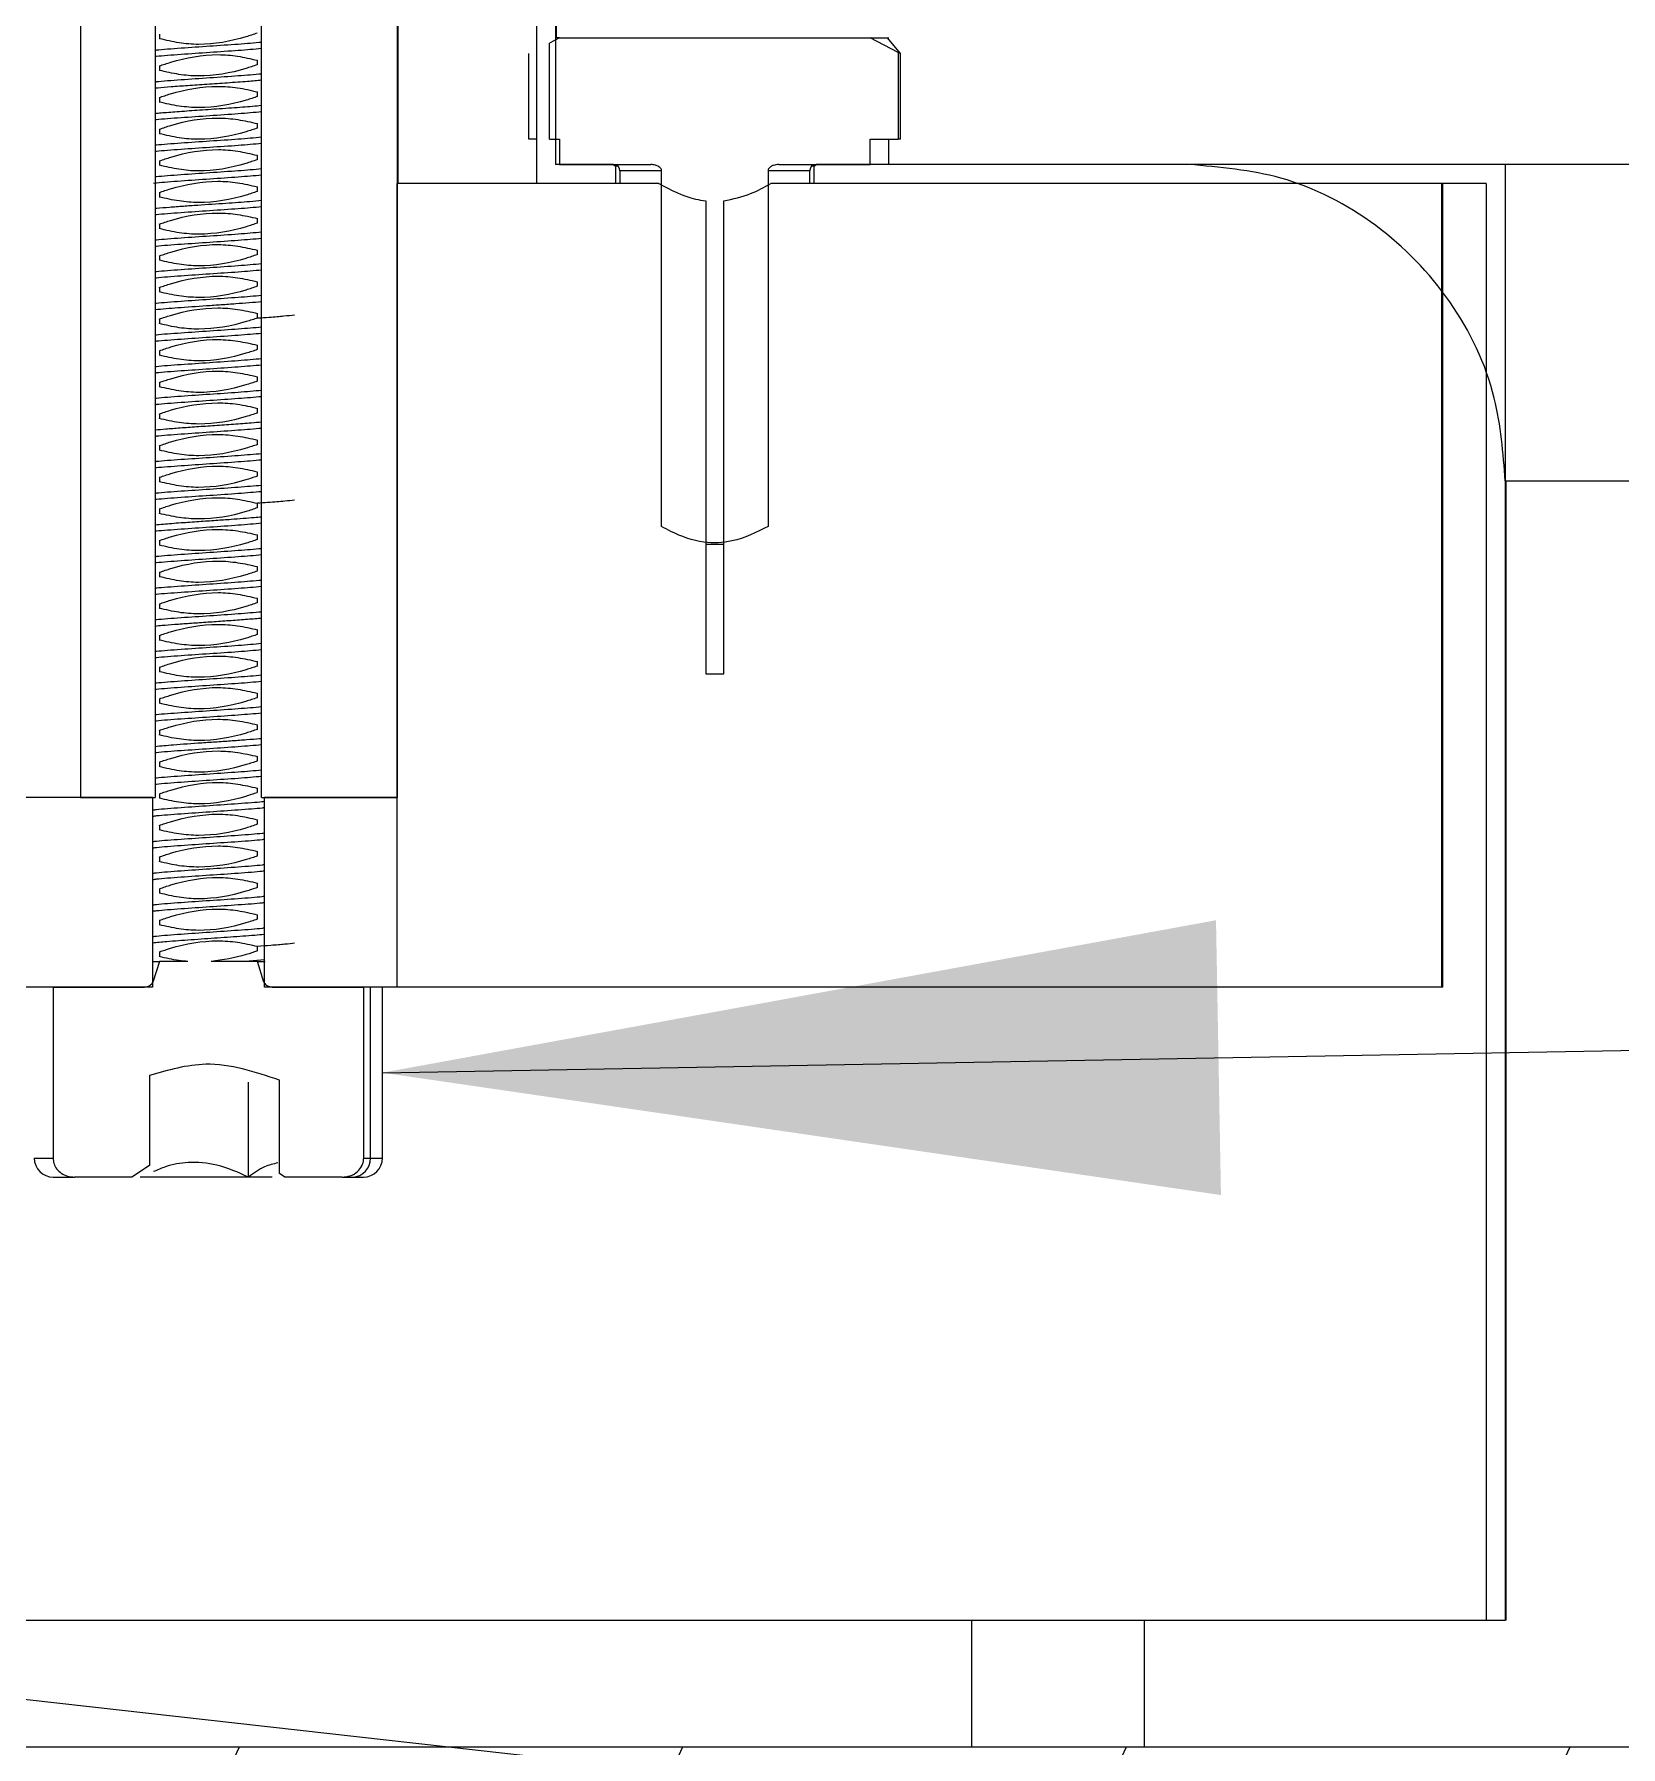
# Model space of a CAD drawing. Header units: millimetres. Extents: x 2 to 1187, y 2 to 839.
# Drawn here: x 312.66 to 318.93, y 458.13 to 464.89 of the extents above; entities that cross this region are included whole.
import ezdxf

# ---------------------------------------------------------------- set-up
doc = ezdxf.new("R2010")
doc.units = ezdxf.units.MM
doc.dimstyles.new('SLDDIMSTYLE0', dxfattribs={"dimtxt": 0.18, "dimasz": 3.302, "dimexe": 0, "dimexo": 0.0625, "dimgap": 0, "dimtad": 0, "dimtih": 1, "dimtoh": 1, "dimdec": 0, "dimrnd": 1e-09, "dimzin": 0, "dimdsep": 46, "dimtxsty": 'Standard', "dimsah": 1, "dimcen": 0.09, "dimadec": 0, "dimazin": 0, "dimtfac": 3.302, "dimtdec": 0, "dimtofl": 0, "dimtmove": 0, "dimatfit": 3, "dimfxl": 1, "dimfrac": 2, "dimtolj": 1, "dimtzin": 0, "dimarcsym": 0})

msp = doc.modelspace()

# ---------------------------------------------------------------- hatches: boundary and pattern name
h = msp.add_hatch()
h.set_pattern_fill('ANSI31', color=256, scale=0.3)
h.paths.add_polyline_path([(600.3858, 723.2245), (600.3858, 724.6149), (599.1608, 724.6149, 0.414214), (598.8858, 724.3399), (598.8858, 719.8899, 0.414214), (599.1608, 719.6149), (600.3858, 719.6149), (600.3858, 721.0053, -0.444966)])
h.paths.add_polyline_path([(648.8858, 724.3399, 0.414214), (648.6108, 724.6149), (647.8858, 724.6149), (647.3858, 724.6149), (647.3858, 723.2245, -0.444966), (647.3858, 721.0053), (647.3858, 719.6149), (648.6108, 719.6149, 0.414214), (648.8858, 719.8899)])
h.paths.add_polyline_path([(648.8858, 681.5899, 0.414214), (648.6108, 681.8649), (647.3858, 681.8649), (647.3858, 680.4745, -0.444966), (647.3858, 678.2553), (647.3858, 676.8649), (648.6108, 676.8649, 0.414214), (648.8858, 677.1399)])
h.paths.add_polyline_path([(600.3858, 678.2553, -0.444966), (600.3858, 680.4745), (600.3858, 681.8649), (599.1608, 681.8649, 0.414214), (598.8858, 681.5899), (598.8858, 677.1399, 0.414214), (599.1608, 676.8649), (600.1358, 676.8649), (600.3858, 676.8649)])
h.paths.add_polyline_path([(204.0979, 197.9237, 0.414214), (203.8229, 198.1987), (203.0979, 198.1987), (202.5979, 198.1987), (202.5979, 196.8084, -0.212442), (203.0916, 195.6987, -0.212442), (202.5979, 194.5891), (202.5979, 193.1987), (203.8229, 193.1987, 0.414214), (204.0979, 193.4737)])
h.paths.add_polyline_path([(155.5979, 198.1987), (154.3729, 198.1987, 0.414214), (154.0979, 197.9237), (154.0979, 193.4737, 0.414214), (154.3729, 193.1987), (155.5979, 193.1987), (155.5979, 194.5891, -0.212442), (155.1041, 195.6987, -0.212442), (155.5979, 196.8084)])
h.paths.add_polyline_path([(155.5979, 154.0584), (155.5979, 155.4487), (154.3729, 155.4487, 0.414214), (154.0979, 155.1737), (154.0979, 150.7237, 0.414214), (154.3729, 150.4487), (155.3479, 150.4487), (155.5979, 150.4487), (155.5979, 151.8391, -0.444966)])
h.paths.add_polyline_path([(204.0979, 155.1737, 0.414214), (203.8229, 155.4487), (202.5979, 155.4487), (202.5979, 154.0584, -0.212442), (203.0916, 152.9487, -0.212442), (202.5979, 151.8391), (202.5979, 150.4487), (203.8229, 150.4487, 0.414214), (204.0979, 150.7237)])
h = msp.add_hatch()
h.set_pattern_fill('ANSI31', color=256, scale=0.3, angle=90)
h.paths.add_polyline_path([(159.0979, 197.9237, 0.414214), (158.8229, 198.1987), (157.5979, 198.1987), (157.5979, 196.8084, -0.212442), (158.0916, 195.6987, -0.212442), (157.5979, 194.5891), (157.5979, 193.1987), (158.8229, 193.1987, 0.414214), (159.0979, 193.4737)])
h.paths.add_polyline_path([(200.5979, 196.8084), (200.5979, 198.1987), (199.3729, 198.1987, 0.414214), (199.0979, 197.9237), (199.0979, 193.4737, 0.414214), (199.3729, 193.1987), (200.3479, 193.1987), (200.5979, 193.1987), (200.5979, 194.5891, -0.444966)])
h.paths.add_polyline_path([(157.5979, 154.0584), (157.5979, 155.4487), (158.8229, 155.4487), (159.0979, 155.4487), (159.0979, 150.4487), (158.8229, 150.4487), (157.5979, 150.4487), (157.5979, 151.8391, 0.444966)])
h.paths.add_polyline_path([(200.5979, 154.0584), (200.5979, 155.4487), (199.3729, 155.4487, 0.414214), (199.0979, 155.1737), (199.0979, 150.7237, 0.414214), (199.3729, 150.4487), (200.5979, 150.4487), (200.5979, 151.8391, -0.444966)])
h.paths.add_polyline_path([(603.8858, 724.3399, 0.414214), (603.6108, 724.6149), (602.3858, 724.6149), (602.3858, 723.2245, -0.444966), (602.3858, 721.0053), (602.3858, 719.6149), (603.6108, 719.6149, 0.414214), (603.8858, 719.8899)])
h.paths.add_polyline_path([(645.3858, 724.6149), (644.1608, 724.6149, 0.414214), (643.8858, 724.3399), (643.8858, 719.8899, 0.414214), (644.1608, 719.6149), (645.1358, 719.6149), (645.3858, 719.6149), (645.3858, 721.0053, -0.444966), (645.3858, 723.2245)])
h.paths.add_polyline_path([(645.3858, 680.4745), (645.3858, 681.8649), (644.1608, 681.8649, 0.414214), (643.8858, 681.5899), (643.8858, 677.1399, 0.414214), (644.1608, 676.8649), (645.3858, 676.8649), (645.3858, 678.2553, -0.444966)])
h.paths.add_polyline_path([(603.8858, 681.5899, 0.414214), (603.6108, 681.8649), (602.6358, 681.8649), (602.3858, 681.8649), (602.3858, 680.4745, -0.444966), (602.3858, 678.2553), (602.3858, 676.8649), (603.6108, 676.8649, 0.414214), (603.8858, 677.1399)])
h = msp.add_hatch()
h.set_pattern_fill('ANSI31', color=256, scale=0.5, angle=20)
h.paths.add_polyline_path([(323.8421, 458.1266), (308.7125, 458.1266), (308.7125, 453.1266), (323.9053, 453.1266, 0.009448), (323.9762, 453.8766), (309.3387, 453.8766), (309.3387, 457.3766), (323.9321, 457.3766, 0.009474)])
h.paths.add_polyline_path([(379.5979, 463.1266, 0.414214), (378.3479, 464.3766), (321.8855, 464.3766, -0.017282), (322.4646, 463.1266), (376.3479, 463.1266), (376.3479, 458.1266), (323.8421, 458.1266, -0.009474), (323.9321, 457.3766), (376.3479, 457.3766), (376.3479, 453.8766), (323.9762, 453.8766, -0.009448), (323.9053, 453.1266), (376.3479, 453.1266), (376.3479, 448.1266), (322.6676, 448.1266, -0.017071), (322.1297, 446.8766), (379.5979, 446.8766)])
h.paths.add_polyline_path([(321.8855, 464.3766), (318.4695, 464.3766), (318.4695, 463.1266), (322.4646, 463.1266, 0.017282)])
h.paths.add_polyline_path([(322.6676, 448.1266), (318.4695, 448.1266), (318.4695, 446.8766), (322.1297, 446.8766, 0.017071)])
h.paths.add_polyline_path([(299.4833, 457.8766), (298.8571, 457.8766), (298.8571, 453.3766), (299.4833, 453.3766)])

# ---------------------------------------------------------------- linework, layer by layer
at = {"color": 7, "linetype": 'Continuous', "lineweight": 25}
for p, q in [((314.6433, 481.8016), (314.6433, 464.3016)), ((314.7184, 480.6266), (314.7184, 464.3766)), ((314.7229, 464.8766), (314.7229, 480.6266)), ((312.8424, 468.6266), (312.8424, 461.8766)), ((313.1376, 468.6203), (313.1376, 461.8766)), ((313.5582, 461.8766), (313.5582, 468.6203)), ((314.0931, 468.6266), (314.0931, 461.8766)), ((314.0979, 464.3016), (314.0979, 468.6266)), ((313.1544, 464.891), (313.1544, 464.8731)), ((314.7345, 464.8766), (314.6957, 464.8564)), ((314.6957, 464.4766), (314.6957, 464.8564)), ((314.7345, 464.8766), (314.7229, 464.8766)), ((314.7345, 464.8766), (315.9613, 464.8766)), ((316.0716, 464.8188), (315.9613, 464.8766)), ((315.9613, 464.8766), (316.0353, 464.8766)), ((316.0818, 464.8152), (316.0294, 464.8766)), ((313.5414, 464.7703), (313.5414, 464.7881)), ((314.614, 464.4766), (314.614, 464.8152)), ((316.0716, 464.8188), (316.0716, 464.4766)), ((316.0716, 464.8188), (316.0818, 464.8152)), ((316.0818, 464.4766), (316.0818, 464.8152)), ((313.1544, 464.766), (313.1544, 464.7481)), ((313.5414, 464.6453), (313.5414, 464.6631)), ((313.1544, 464.6409), (313.1544, 464.6232)), ((313.1544, 464.516), (313.1544, 464.4981)), ((313.5414, 464.5203), (313.5414, 464.5382)), ((314.6433, 464.4766), (314.614, 464.4766)), ((314.6957, 464.4766), (314.7345, 464.4766)), ((314.7345, 464.4766), (314.7345, 464.3766)), ((315.9613, 464.4766), (316.0716, 464.4766)), ((315.9613, 464.3766), (315.9613, 464.4766)), ((316.0354, 464.3766), (316.0354, 464.4766)), ((316.0818, 464.4766), (316.0716, 464.4766)), ((313.1544, 464.391), (313.1544, 464.3731)), ((313.5414, 464.3953), (313.5414, 464.4131)), ((314.948, 464.3766), (314.7184, 464.3766)), ((314.7345, 464.3766), (315.0957, 464.3766)), ((314.948, 464.3766), (314.956, 464.3703)), ((314.956, 464.3703), (314.956, 464.3016)), ((314.9644, 464.3703), (314.956, 464.3703)), ((314.9729, 464.3516), (314.9729, 464.3016)), ((315.1376, 464.3516), (314.9729, 464.3516)), ((315.1376, 462.9467), (315.1376, 464.3516)), ((315.5582, 464.3516), (315.5582, 462.9467)), ((315.7229, 464.3516), (315.5582, 464.3516)), ((315.6001, 464.3766), (315.9613, 464.3766)), ((315.7229, 464.3016), (315.7229, 464.3516)), ((315.7398, 464.3703), (315.7314, 464.3703)), ((315.7398, 464.3703), (315.7477, 464.3766)), ((315.7398, 464.3016), (315.7398, 464.3703)), ((317.2192, 464.3766), (315.7477, 464.3766)), ((318.4695, 464.3766), (317.2229, 464.3766)), ((318.4695, 464.3766), (318.4695, 463.1266)), ((378.3479, 464.3766), (318.4695, 464.3766)), ((313.1544, 464.2659), (313.1544, 464.2482)), ((313.5414, 464.2703), (313.5414, 464.2881)), ((314.0931, 461.1266), (314.0931, 464.3016)), ((315.1267, 464.3016), (314.0931, 464.3016)), ((314.956, 464.3016), (314.6433, 464.3016)), ((318.2195, 464.3016), (315.5691, 464.3016)), ((318.3945, 464.3016), (315.7398, 464.3016)), ((318.2195, 461.1266), (318.2195, 464.3016)), ((318.2229, 461.1266), (318.2229, 464.3016)), ((318.3945, 464.3016), (318.3945, 458.6266)), ((315.3126, 464.2328), (315.3126, 462.3643)), ((315.3832, 462.3643), (315.3832, 464.2328)), ((313.1544, 464.141), (313.1544, 464.123)), ((313.5414, 464.1452), (313.5414, 464.1632)), ((313.1544, 464.016), (313.1544, 463.9981)), ((313.5414, 464.0203), (313.5414, 464.0381)), ((313.5414, 463.8953), (313.5414, 463.9131)), ((313.1544, 463.8909), (313.1544, 463.8731)), ((313.5414, 463.7703), (313.5414, 463.7881)), ((313.1544, 463.766), (313.1544, 463.7481)), ((313.1544, 463.641), (313.1544, 463.6231)), ((313.5414, 463.6453), (313.5414, 463.6631)), ((313.1544, 463.516), (313.1544, 463.4981)), ((313.5414, 463.5203), (313.5414, 463.5381)), ((313.1544, 463.3909), (313.1544, 463.3732)), ((313.5414, 463.3953), (313.5414, 463.4131)), ((313.1544, 463.266), (313.1544, 463.2481)), ((313.5414, 463.2703), (313.5414, 463.2882)), ((313.5414, 463.1453), (313.5414, 463.1631)), ((313.1544, 463.141), (313.1544, 463.1231)), ((318.4695, 463.1266), (318.4695, 458.6266)), ((318.4695, 463.1266), (376.3479, 463.1266)), ((318.4729, 458.6266), (318.4729, 463.1266)), ((313.5414, 463.0203), (313.5414, 463.0381)), ((313.1544, 463.0159), (313.1544, 462.9982)), ((313.1544, 462.891), (313.1544, 462.8729)), ((313.5414, 462.8952), (313.5414, 462.9132)), ((315.3126, 462.8766), (315.3832, 462.8766)), ((313.1544, 462.766), (313.1544, 462.7481)), ((313.5414, 462.7703), (313.5414, 462.7881)), ((313.1544, 462.6409), (313.1544, 462.6231)), ((313.5414, 462.6453), (313.5414, 462.6631)), ((313.1544, 462.516), (313.1544, 462.4981)), ((313.5414, 462.5203), (313.5414, 462.5381)), ((313.1544, 462.391), (313.1544, 462.3731)), ((313.5414, 462.3953), (313.5414, 462.4132)), ((315.3126, 462.3643), (315.3832, 462.3643)), ((313.5414, 462.2703), (313.5414, 462.2881)), ((313.1544, 462.266), (313.1544, 462.2481)), ((313.5414, 462.1453), (313.5414, 462.1631)), ((313.1544, 462.1409), (313.1544, 462.1232)), ((313.1544, 462.016), (313.1544, 461.9977)), ((313.5414, 462.02), (313.5414, 462.0382)), ((313.1267, 461.8766), (309.7143, 461.8766)), ((312.8424, 461.8766), (313.1376, 461.8766)), ((313.1267, 461.8766), (313.1267, 461.1266)), ((313.1544, 461.891), (313.1544, 461.8731)), ((313.5414, 461.8953), (313.5414, 461.9131)), ((313.5582, 461.8766), (314.0931, 461.8766)), ((313.5691, 461.1266), (313.5691, 461.8766)), ((314.0931, 461.8766), (313.5691, 461.8766)), ((314.0931, 461.1266), (314.0931, 461.8766)), ((313.1544, 461.7659), (313.1544, 461.7481)), ((313.5414, 461.7703), (313.5414, 461.7881)), ((313.1544, 461.641), (313.1544, 461.6232)), ((313.5414, 461.6453), (313.5414, 461.6631)), ((313.5414, 461.5203), (313.5414, 461.5381)), ((313.1544, 461.516), (313.1544, 461.4981)), ((313.5414, 461.3953), (313.5414, 461.4131)), ((313.1544, 461.391), (313.1544, 461.3731)), ((313.5414, 461.2703), (313.5414, 461.2881)), ((313.1267, 461.2283), (313.1544, 461.2283)), ((313.1544, 461.2283), (313.1285, 461.1472)), ((313.1544, 461.2659), (313.1544, 461.2481)), ((313.2675, 461.2283), (313.1544, 461.2283)), ((313.5414, 461.2283), (313.3585, 461.2283)), ((313.5691, 461.2349), (313.494, 461.2283)), ((313.5673, 461.1472), (313.5414, 461.2283)), ((313.5414, 461.2283), (313.5729, 461.2283)), ((313.1267, 461.1266), (310.5905, 461.1266)), ((312.7345, 461.1266), (312.7345, 460.4516)), ((312.7345, 461.1266), (313.0882, 461.1266)), ((314.0931, 461.1266), (313.5691, 461.1266)), ((313.6076, 461.1266), (313.9613, 461.1266)), ((313.9613, 460.4516), (313.9613, 461.1266)), ((313.9878, 460.4516), (313.9878, 461.1266)), ((314.0354, 460.4516), (314.0354, 461.1266)), ((318.2195, 461.1266), (314.0931, 461.1266)), ((318.2229, 461.1266), (318.2195, 461.1266)), ((313.1158, 460.7778), (313.1158, 460.4219)), ((313.5062, 460.3766), (313.5062, 460.7516)), ((313.6288, 460.3909), (313.6288, 460.7598)), ((312.6604, 460.4516), (312.7345, 460.4516)), ((313.1158, 460.4219), (313.0461, 460.3766)), ((313.6497, 460.3766), (313.6288, 460.3909)), ((313.9613, 460.4516), (313.9878, 460.4516)), ((313.9878, 460.4516), (314.0354, 460.4516)), ((312.7354, 460.3766), (312.8199, 460.3766)), ((313.0461, 460.3766), (312.8199, 460.3766)), ((313.5062, 460.3766), (313.078, 460.3766)), ((313.5996, 460.3766), (313.5062, 460.3766)), ((313.8759, 460.3766), (313.6497, 460.3766)), ((313.8759, 460.3766), (313.918, 460.3766)), ((313.918, 460.3766), (313.9604, 460.3766)), ((310.5979, 458.6266), (318.3945, 458.6266)), ((316.3613, 458.6266), (316.3613, 458.1266)), ((317.0431, 458.6266), (317.0431, 458.1266)), ((318.3945, 458.6266), (318.4695, 458.6266)), ((318.4729, 458.6266), (318.4695, 458.6266)), ((308.7125, 458.1266), (376.3479, 458.1266))]:
    msp.add_line(p, q, dxfattribs=at)
at = {"color": 7, "linetype": 'Continuous', "lineweight": 18}
msp.add_circle((304.0979, 455.3766), 19.9348, dxfattribs=at)
at = {"color": 7, "linetype": 'Continuous', "lineweight": 25}
for centre, radius, start, end in [((314.9479, 464.3516), 0.025, 0, 90), ((315.7479, 464.3516), 0.025, 90, 180), ((312.7354, 460.4516), 0.075, 180, 270), ((313.9153, 460.449), 0.0725, 272.12787, 1.98045), ((313.9604, 460.4516), 0.075, 270, 0)]:
    msp.add_arc(centre, radius, start, end, dxfattribs=at)
for points, knots in [([(313.5582, 464.8588), (313.5288, 464.8563), (313.4694, 464.8511), (313.3522, 464.8433), (313.2397, 464.8355), (313.1628, 464.8301), (313.1395, 464.8272), (313.1376, 464.827)], [0, 0, 0, 0, 0.241502, 0.487076, 0.732651, 0.978225, 1, 1, 1, 1]), ([(313.541, 464.8953), (313.5262, 464.8903), (313.4514, 464.8654), (313.3466, 464.8457), (313.2314, 464.8553), (313.1809, 464.8672), (313.1553, 464.8732)], [0, 0, 0, 0, 0.119893, 0.603557, 0.799674, 1, 1, 1, 1]), ([(313.5582, 464.8341), (313.5288, 464.8316), (313.4696, 464.8264), (313.3524, 464.8187), (313.2399, 464.8108), (313.163, 464.8054), (313.1396, 464.8026), (313.1376, 464.8023)], [0, 0, 0, 0, 0.2411105, 0.4866208, 0.7321311, 0.9776414, 1, 1, 1, 1]), ([(313.1546, 464.766), (313.1695, 464.7709), (313.2443, 464.7959), (313.3491, 464.8154), (313.4644, 464.806), (313.515, 464.7941), (313.5405, 464.7881)], [0, 0, 0, 0, 0.119814, 0.60313, 0.799346, 1, 1, 1, 1]), ([(313.5582, 464.7338), (313.5288, 464.7313), (313.4696, 464.7261), (313.3524, 464.7183), (313.2399, 464.7105), (313.1629, 464.7051), (313.1396, 464.7022), (313.1376, 464.702)], [0, 0, 0, 0, 0.241183, 0.486693, 0.732204, 0.977714, 1, 1, 1, 1]), ([(313.5404, 464.7703), (313.5256, 464.7652), (313.4509, 464.7397), (313.3458, 464.7211), (313.2308, 464.7309), (313.1803, 464.7424), (313.1548, 464.7482)], [0, 0, 0, 0, 0.119919, 0.604335, 0.800132, 1, 1, 1, 1]), ([(313.5582, 464.7092), (313.5405, 464.7076), (313.5018, 464.704), (313.4252, 464.6985), (313.3438, 464.693), (313.2674, 464.6878), (313.2022, 464.683), (313.1589, 464.6796), (313.1412, 464.6777), (313.1376, 464.6774)], [0, 0, 0, 0, 0.155984, 0.340118, 0.513111, 0.67495, 0.825622, 0.965115, 1, 1, 1, 1]), ([(313.1533, 464.6409), (313.1681, 464.6459), (313.2428, 464.6713), (313.348, 464.6893), (313.4644, 464.6813), (313.516, 464.6693), (313.5423, 464.6632)], [0, 0, 0, 0, 0.118903, 0.598806, 0.795002, 1, 1, 1, 1]), ([(313.5582, 464.6089), (313.5342, 464.6067), (313.486, 464.6024), (313.3944, 464.5961), (313.3046, 464.5901), (313.2257, 464.5845), (313.1696, 464.5802), (313.1452, 464.5778), (313.1376, 464.577)], [0, 0, 0, 0, 0.2021223, 0.4054527, 0.5942098, 0.7683676, 0.9279021, 1, 1, 1, 1]), ([(313.5582, 464.5841), (313.5288, 464.5816), (313.4695, 464.5764), (313.3522, 464.5686), (313.2397, 464.5608), (313.1628, 464.5554), (313.1395, 464.5525), (313.1376, 464.5523)], [0, 0, 0, 0, 0.241419, 0.487055, 0.732691, 0.978327, 1, 1, 1, 1]), ([(313.5422, 464.6454), (313.5274, 464.6403), (313.4527, 464.6147), (313.3474, 464.597), (313.2311, 464.6052), (313.1796, 464.617), (313.1532, 464.6231)], [0, 0, 0, 0, 0.118937, 0.599258, 0.795091, 1, 1, 1, 1]), ([(313.5418, 464.5203), (313.5269, 464.5153), (313.4521, 464.4904), (313.3472, 464.4713), (313.2315, 464.48), (313.1806, 464.492), (313.1548, 464.4981)], [0, 0, 0, 0, 0.119504, 0.601532, 0.79795, 1, 1, 1, 1]), ([(313.155, 464.516), (313.1698, 464.5211), (313.2444, 464.5467), (313.3497, 464.5649), (313.4651, 464.5554), (313.5159, 464.5439), (313.5416, 464.5381)], [0, 0, 0, 0, 0.119629, 0.603, 0.798693, 1, 1, 1, 1]), ([(313.5582, 464.4838), (313.5288, 464.4813), (313.4695, 464.4761), (313.3523, 464.4684), (313.2398, 464.4606), (313.1628, 464.4551), (313.1395, 464.4523), (313.1376, 464.4521)], [0, 0, 0, 0, 0.2413306, 0.4869525, 0.7325755, 0.9781994, 1, 1, 1, 1]), ([(313.5582, 464.4591), (313.5288, 464.4566), (313.4695, 464.4514), (313.3523, 464.4437), (313.2398, 464.4358), (313.1629, 464.4304), (313.1395, 464.4276), (313.1376, 464.4273)], [0, 0, 0, 0, 0.241405, 0.486923, 0.732442, 0.97796, 1, 1, 1, 1]), ([(313.1552, 464.391), (313.1701, 464.396), (313.2449, 464.4211), (313.3497, 464.4407), (313.4646, 464.4307), (313.5149, 464.419), (313.5403, 464.4131)], [0, 0, 0, 0, 0.120084, 0.604668, 0.800453, 1, 1, 1, 1]), ([(313.5403, 464.3952), (313.5255, 464.3902), (313.4507, 464.365), (313.3458, 464.3457), (313.231, 464.3558), (313.1807, 464.3674), (313.1553, 464.3732)], [0, 0, 0, 0, 0.120122, 0.605097, 0.800835, 1, 1, 1, 1]), ([(313.5582, 464.3341), (313.5289, 464.3316), (313.4697, 464.3265), (313.3527, 464.3187), (313.2397, 464.3109), (313.1602, 464.3052), (313.1351, 464.3021), (313.131, 464.3016)], [0, 0, 0, 0, 0.2348081, 0.4743708, 0.7139344, 0.953499, 1, 1, 1, 1]), ([(313.5582, 464.3588), (313.5288, 464.3563), (313.4695, 464.3511), (313.3523, 464.3433), (313.2398, 464.3355), (313.1629, 464.3301), (313.1395, 464.3272), (313.1376, 464.327)], [0, 0, 0, 0, 0.241452, 0.4869751, 0.7324982, 0.9780212, 1, 1, 1, 1]), ([(313.1534, 464.2659), (313.1683, 464.2709), (313.2431, 464.296), (313.3481, 464.3145), (313.4642, 464.3065), (313.5155, 464.2943), (313.5416, 464.2882)], [0, 0, 0, 0, 0.119139, 0.599769, 0.796219, 1, 1, 1, 1]), ([(315.1376, 464.3516), (315.1374, 464.3532), (315.137, 464.3569), (315.1334, 464.3628), (315.1256, 464.3695), (315.1125, 464.3752), (315.1016, 464.3761), (315.0957, 464.3766)], [0, 0, 0, 0, 0.093302, 0.208399, 0.381103, 0.668624, 1, 1, 1, 1]), ([(315.6001, 464.3766), (315.593, 464.3759), (315.5818, 464.3749), (315.569, 464.3686), (315.5623, 464.3627), (315.5588, 464.357), (315.5584, 464.3533), (315.5582, 464.3516)], [0, 0, 0, 0, 0.3994245, 0.6310935, 0.7916045, 0.9025697, 1, 1, 1, 1]), ([(318.4695, 463.1266), (318.461, 463.2365), (318.4415, 463.4867), (318.2684, 463.8478), (317.9726, 464.1527), (317.6052, 464.3432), (317.342, 464.366), (317.2192, 464.3766)], [0, 0, 0, 0, 0.168333, 0.38292, 0.597531, 0.812186, 1, 1, 1, 1]), ([(313.5415, 464.2703), (313.5267, 464.2652), (313.452, 464.2395), (313.3467, 464.2217), (313.2308, 464.2306), (313.1796, 464.2422), (313.1535, 464.2481)], [0, 0, 0, 0, 0.1192475, 0.6010741, 0.7966822, 1, 1, 1, 1]), ([(315.1267, 464.3016), (315.1736, 464.2766), (315.233, 464.245), (315.2988, 464.2349), (315.3126, 464.2328)], [0, 0, 0, 0, 0.790068, 1, 1, 1, 1]), ([(315.3832, 464.2328), (315.4193, 464.2405), (315.4847, 464.2544), (315.543, 464.2869), (315.5691, 464.3016)], [0, 0, 0, 0, 0.551302, 1, 1, 1, 1]), ([(313.5582, 464.234), (313.5431, 464.2325), (313.5041, 464.2287), (313.4151, 464.2224), (313.3231, 464.2163), (313.2478, 464.2111), (313.1931, 464.207), (313.1553, 464.2039), (313.1398, 464.2023), (313.1376, 464.202)], [0, 0, 0, 0, 0.137334, 0.354578, 0.589655, 0.714484, 0.843823, 0.97767, 1, 1, 1, 1]), ([(313.5582, 464.2091), (313.5288, 464.2065), (313.4696, 464.2014), (313.3524, 464.1936), (313.2398, 464.1858), (313.1629, 464.1803), (313.1395, 464.1775), (313.1376, 464.1773)], [0, 0, 0, 0, 0.241103, 0.486728, 0.732352, 0.977975, 1, 1, 1, 1]), ([(313.1542, 464.1409), (313.169, 464.146), (313.2437, 464.1718), (313.349, 464.1895), (313.4649, 464.1807), (313.5162, 464.1691), (313.5423, 464.1632)], [0, 0, 0, 0, 0.119204, 0.600844, 0.796456, 1, 1, 1, 1]), ([(313.5582, 464.1088), (313.5288, 464.1063), (313.4696, 464.1011), (313.3524, 464.0934), (313.2399, 464.0856), (313.1629, 464.0801), (313.1396, 464.0773), (313.1376, 464.0771)], [0, 0, 0, 0, 0.241014, 0.486624, 0.732235, 0.977847, 1, 1, 1, 1]), ([(313.5424, 464.1453), (313.5276, 464.1404), (313.4528, 464.1153), (313.3477, 464.0968), (313.2316, 464.1048), (313.1802, 464.1169), (313.1541, 464.1231)], [0, 0, 0, 0, 0.119101, 0.5995951, 0.7960368, 1, 1, 1, 1]), ([(313.5582, 464.0841), (313.5288, 464.0816), (313.4694, 464.0764), (313.3522, 464.0687), (313.2397, 464.0608), (313.1628, 464.0554), (313.1395, 464.0526), (313.1376, 464.0523)], [0, 0, 0, 0, 0.241545, 0.48709, 0.732635, 0.97818, 1, 1, 1, 1]), ([(313.1555, 464.016), (313.1703, 464.021), (313.2451, 464.0463), (313.35, 464.0655), (313.4649, 464.0554), (313.5151, 464.0439), (313.5405, 464.0381)], [0, 0, 0, 0, 0.120112, 0.605076, 0.800823, 1, 1, 1, 1]), ([(313.5582, 463.9838), (313.5288, 463.9813), (313.4694, 463.9761), (313.3522, 463.9683), (313.2397, 463.9605), (313.1628, 463.9551), (313.1395, 463.9522), (313.1376, 463.952)], [0, 0, 0, 0, 0.241549, 0.487101, 0.732654, 0.978206, 1, 1, 1, 1]), ([(313.5406, 464.0203), (313.5257, 464.0153), (313.451, 463.9902), (313.3462, 463.9706), (313.2312, 463.9806), (313.1809, 463.9923), (313.1555, 463.9982)], [0, 0, 0, 0, 0.120065, 0.604546, 0.80036, 1, 1, 1, 1]), ([(313.5582, 463.9591), (313.5289, 463.9566), (313.4696, 463.9514), (313.3525, 463.9437), (313.24, 463.9358), (313.163, 463.9304), (313.1396, 463.9275), (313.1376, 463.9273)], [0, 0, 0, 0, 0.240897, 0.486414, 0.73193, 0.977446, 1, 1, 1, 1]), ([(313.1541, 463.891), (313.169, 463.8959), (313.2438, 463.9208), (313.3486, 463.9401), (313.4643, 463.9313), (313.5151, 463.9192), (313.5409, 463.9131)], [0, 0, 0, 0, 0.11955, 0.601764, 0.798165, 1, 1, 1, 1]), ([(313.5582, 463.8588), (313.5288, 463.8563), (313.4696, 463.8511), (313.3525, 463.8433), (313.24, 463.8355), (313.163, 463.8301), (313.1396, 463.8272), (313.1376, 463.827)], [0, 0, 0, 0, 0.2409653, 0.4864787, 0.731992, 0.9775054, 1, 1, 1, 1]), ([(313.5408, 463.8953), (313.526, 463.8902), (313.4513, 463.8645), (313.346, 463.8463), (313.2307, 463.8559), (313.18, 463.8673), (313.1543, 463.8731)], [0, 0, 0, 0, 0.119675, 0.603216, 0.798927, 1, 1, 1, 1]), ([(313.5582, 463.8341), (313.5574, 463.8341), (313.544, 463.8326), (313.5096, 463.8298), (313.4571, 463.8258), (313.3994, 463.8218), (313.3215, 463.8165), (313.2245, 463.8101), (313.1661, 463.8049), (313.1376, 463.8024)], [0, 0, 0, 0, 0.008306, 0.13689, 0.264544, 0.391266, 0.517057, 0.764633, 1, 1, 1, 1]), ([(313.5425, 463.7704), (313.5277, 463.7653), (313.453, 463.7399), (313.3477, 463.722), (313.2314, 463.73), (313.1798, 463.742), (313.1534, 463.7481)], [0, 0, 0, 0, 0.1188957, 0.5988039, 0.7949517, 1, 1, 1, 1]), ([(313.1535, 463.7659), (313.1684, 463.771), (313.243, 463.7966), (313.3483, 463.8143), (313.4646, 463.8061), (313.5162, 463.7942), (313.5426, 463.7882)], [0, 0, 0, 0, 0.11892, 0.59913, 0.795012, 1, 1, 1, 1]), ([(313.5418, 463.7703), (313.5575, 463.7714), (313.597, 463.774), (313.6503, 463.7782), (313.6757, 463.7814), (313.6885, 463.783)], [0, 0, 0, 0, 0.245775, 0.617934, 1, 1, 1, 1]), ([(313.5582, 463.7338), (313.5289, 463.7313), (313.4697, 463.7261), (313.3526, 463.7184), (313.24, 463.7105), (313.163, 463.7051), (313.1396, 463.7023), (313.1376, 463.702)], [0, 0, 0, 0, 0.2407336, 0.4863077, 0.7318823, 0.9774573, 1, 1, 1, 1]), ([(313.5582, 463.7091), (313.5288, 463.7066), (313.4695, 463.7014), (313.3522, 463.6937), (313.2397, 463.6858), (313.1628, 463.6804), (313.1395, 463.6776), (313.1376, 463.6773)], [0, 0, 0, 0, 0.241485, 0.487063, 0.732641, 0.978219, 1, 1, 1, 1]), ([(313.5413, 463.6453), (313.5264, 463.6403), (313.4516, 463.6154), (313.3468, 463.5959), (313.2314, 463.6052), (313.1808, 463.6171), (313.1552, 463.6232)], [0, 0, 0, 0, 0.119774, 0.60292, 0.799175, 1, 1, 1, 1]), ([(313.1553, 463.641), (313.1701, 463.6461), (313.2448, 463.6716), (313.35, 463.6902), (313.465, 463.6803), (313.5156, 463.6689), (313.5411, 463.6631)], [0, 0, 0, 0, 0.119884, 0.60418, 0.79997, 1, 1, 1, 1]), ([(313.5582, 463.6088), (313.5288, 463.6063), (313.4695, 463.6011), (313.3522, 463.5933), (313.2397, 463.5855), (313.1628, 463.5801), (313.1395, 463.5772), (313.1376, 463.577)], [0, 0, 0, 0, 0.241446, 0.48703, 0.732614, 0.978198, 1, 1, 1, 1]), ([(313.5582, 463.5841), (313.5288, 463.5816), (313.4695, 463.5764), (313.3524, 463.5687), (313.2399, 463.5608), (313.1629, 463.5554), (313.1396, 463.5526), (313.1376, 463.5523)], [0, 0, 0, 0, 0.241221, 0.486731, 0.732242, 0.977753, 1, 1, 1, 1]), ([(313.1549, 463.516), (313.1697, 463.521), (313.2445, 463.5459), (313.3493, 463.5655), (313.4644, 463.5559), (313.5149, 463.5441), (313.5404, 463.5381)], [0, 0, 0, 0, 0.119928, 0.603747, 0.799809, 1, 1, 1, 1]), ([(313.5403, 463.5203), (313.5255, 463.5152), (313.4508, 463.4898), (313.3457, 463.4709), (313.2308, 463.4809), (313.1804, 463.4924), (313.155, 463.4982)], [0, 0, 0, 0, 0.120014, 0.604735, 0.800529, 1, 1, 1, 1]), ([(313.5582, 463.4838), (313.5288, 463.4813), (313.4695, 463.4761), (313.3523, 463.4683), (313.2398, 463.4605), (313.1629, 463.4551), (313.1396, 463.4522), (313.1376, 463.452)], [0, 0, 0, 0, 0.241288, 0.4868, 0.732313, 0.977825, 1, 1, 1, 1]), ([(313.5582, 463.4591), (313.5289, 463.4566), (313.4697, 463.4515), (313.3526, 463.4437), (313.2401, 463.4359), (313.163, 463.4304), (313.1396, 463.4276), (313.1376, 463.4274)], [0, 0, 0, 0, 0.2406224, 0.4861606, 0.7316997, 0.9772399, 1, 1, 1, 1]), ([(313.1532, 463.3909), (313.1681, 463.3959), (313.2428, 463.4212), (313.348, 463.4393), (313.4643, 463.4314), (313.5158, 463.4193), (313.5421, 463.4132)], [0, 0, 0, 0, 0.11895, 0.598948, 0.79527, 1, 1, 1, 1]), ([(313.542, 463.3953), (313.5272, 463.3902), (313.4525, 463.3646), (313.3472, 463.3469), (313.231, 463.3554), (313.1796, 463.3671), (313.1533, 463.3731)], [0, 0, 0, 0, 0.119015, 0.599767, 0.795476, 1, 1, 1, 1]), ([(313.5582, 463.3589), (313.5452, 463.3577), (313.5137, 463.3546), (313.4487, 463.3498), (313.3744, 463.3447), (313.3019, 463.3398), (313.2364, 463.3353), (313.1805, 463.331), (313.1513, 463.3283), (313.1376, 463.3271)], [0, 0, 0, 0, 0.119071, 0.288494, 0.449448, 0.601925, 0.745919, 0.881423, 1, 1, 1, 1]), ([(313.5582, 463.3341), (313.5288, 463.3316), (313.4695, 463.3264), (313.3523, 463.3186), (313.2397, 463.3108), (313.1628, 463.3054), (313.1395, 463.3025), (313.1376, 463.3023)], [0, 0, 0, 0, 0.241336, 0.486981, 0.732626, 0.97827, 1, 1, 1, 1]), ([(313.1547, 463.266), (313.1695, 463.2711), (313.2442, 463.2968), (313.3495, 463.3147), (313.465, 463.3055), (313.516, 463.294), (313.5419, 463.2881)], [0, 0, 0, 0, 0.119484, 0.602287, 0.79793, 1, 1, 1, 1]), ([(313.5582, 463.2338), (313.5288, 463.2313), (313.4695, 463.2261), (313.3523, 463.2184), (313.2398, 463.2106), (313.1629, 463.2051), (313.1395, 463.2023), (313.1376, 463.2021)], [0, 0, 0, 0, 0.2412119, 0.4868237, 0.7324365, 0.9780504, 1, 1, 1, 1]), ([(313.542, 463.2703), (313.5272, 463.2654), (313.4524, 463.2404), (313.3474, 463.2214), (313.2316, 463.2299), (313.1805, 463.242), (313.1546, 463.2481)], [0, 0, 0, 0, 0.119359, 0.600817, 0.797272, 1, 1, 1, 1]), ([(313.5582, 463.2091), (313.5288, 463.2066), (313.4695, 463.2014), (313.3522, 463.1937), (313.2398, 463.1858), (313.1629, 463.1804), (313.1395, 463.1776), (313.1376, 463.1773)], [0, 0, 0, 0, 0.241474, 0.487, 0.732525, 0.978051, 1, 1, 1, 1]), ([(313.1554, 463.141), (313.1702, 463.146), (313.245, 463.1711), (313.3498, 463.1906), (313.4647, 463.1806), (313.5149, 463.1689), (313.5403, 463.1631)], [0, 0, 0, 0, 0.120123, 0.604951, 0.800684, 1, 1, 1, 1]), ([(313.5582, 463.1088), (313.5288, 463.1063), (313.4694, 463.1011), (313.3522, 463.0933), (313.2397, 463.0855), (313.1629, 463.0801), (313.1395, 463.0772), (313.1376, 463.077)], [0, 0, 0, 0, 0.241507, 0.487039, 0.73257, 0.978102, 1, 1, 1, 1]), ([(313.5404, 463.1452), (313.5255, 463.1402), (313.4508, 463.1151), (313.3459, 463.0956), (313.231, 463.1058), (313.1808, 463.1173), (313.1554, 463.1232)], [0, 0, 0, 0, 0.120133, 0.605057, 0.80078, 1, 1, 1, 1]), ([(313.5582, 463.0841), (313.5289, 463.0816), (313.4697, 463.0764), (313.3526, 463.0687), (313.2401, 463.0609), (313.163, 463.0554), (313.1396, 463.0526), (313.1376, 463.0523)], [0, 0, 0, 0, 0.240697, 0.486204, 0.731712, 0.977221, 1, 1, 1, 1]), ([(313.1536, 463.0159), (313.1685, 463.0209), (313.2433, 463.0459), (313.3482, 463.0647), (313.4642, 463.0564), (313.5154, 463.0443), (313.5414, 463.0381)], [0, 0, 0, 0, 0.1192697, 0.6003858, 0.7968483, 1, 1, 1, 1]), ([(313.6885, 463.0508), (313.6766, 463.0493), (313.6503, 463.046), (313.5964, 463.0417), (313.5551, 463.039), (313.5414, 463.0381)], [0, 0, 0, 0, 0.357407, 0.787654, 1, 1, 1, 1]), ([(313.5582, 462.984), (313.5486, 462.983), (313.5158, 462.9797), (313.4514, 462.975), (313.3763, 462.9698), (313.3083, 462.9653), (313.2372, 462.9603), (313.1764, 462.9558), (313.1481, 462.953), (313.1376, 462.9519)], [0, 0, 0, 0, 0.090037, 0.30691, 0.43561, 0.577526, 0.73264, 0.900936, 1, 1, 1, 1]), ([(313.5582, 462.9591), (313.5288, 462.9565), (313.4696, 462.9513), (313.3524, 462.9435), (313.2399, 462.9357), (313.1629, 462.9302), (313.1396, 462.9274), (313.1376, 462.9272)], [0, 0, 0, 0, 0.240992, 0.486608, 0.73222, 0.97783, 1, 1, 1, 1]), ([(313.5412, 463.0203), (313.5264, 463.0152), (313.4517, 462.9895), (313.3464, 462.9716), (313.2308, 462.9807), (313.1797, 462.9922), (313.1538, 462.9981)], [0, 0, 0, 0, 0.1193901, 0.6018153, 0.7974345, 1, 1, 1, 1]), ([(313.5425, 462.8954), (313.5277, 462.8904), (313.4529, 462.8652), (313.3478, 462.8469), (313.2316, 462.8548), (313.1801, 462.8669), (313.1538, 462.8731)], [0, 0, 0, 0, 0.118999, 0.599145, 0.795528, 1, 1, 1, 1]), ([(313.154, 462.8909), (313.1688, 462.896), (313.2435, 462.9217), (313.3488, 462.9394), (313.4648, 462.9308), (313.5162, 462.9191), (313.5425, 462.9132)], [0, 0, 0, 0, 0.11908, 0.600155, 0.795811, 1, 1, 1, 1]), ([(315.5582, 462.9467), (315.5119, 462.9235), (315.4321, 462.8836), (315.2949, 462.8785), (315.2022, 462.9118), (315.1499, 462.9401), (315.1376, 462.9467)], [0, 0, 0, 0, 0.3465009, 0.596945, 0.9056519, 1, 1, 1, 1]), ([(313.5582, 462.8588), (313.5289, 462.8563), (313.4696, 462.8511), (313.3525, 462.8434), (313.2399, 462.8356), (313.1629, 462.8301), (313.1396, 462.8273), (313.1376, 462.827)], [0, 0, 0, 0, 0.240906, 0.486505, 0.732105, 0.977706, 1, 1, 1, 1]), ([(313.5582, 462.8341), (313.5288, 462.8316), (313.4694, 462.8264), (313.3522, 462.8187), (313.2397, 462.8108), (313.1628, 462.8054), (313.1395, 462.8026), (313.1376, 462.8023)], [0, 0, 0, 0, 0.241547, 0.4871035, 0.73266, 0.9782165, 1, 1, 1, 1]), ([(313.5408, 462.7703), (313.5259, 462.7653), (313.4511, 462.7403), (313.3464, 462.7207), (313.2313, 462.7304), (313.1809, 462.7422), (313.1554, 462.7482)], [0, 0, 0, 0, 0.1199889, 0.6040918, 0.8000369, 1, 1, 1, 1]), ([(313.1555, 462.766), (313.1703, 462.771), (313.245, 462.7964), (313.3501, 462.8154), (313.4649, 462.8054), (313.5153, 462.7939), (313.5407, 462.7881)], [0, 0, 0, 0, 0.1200613, 0.6049145, 0.8006946, 1, 1, 1, 1]), ([(313.5582, 462.7338), (313.5288, 462.7313), (313.4694, 462.7261), (313.3522, 462.7183), (313.2397, 462.7105), (313.1628, 462.7051), (313.1395, 462.7022), (313.1376, 462.702)], [0, 0, 0, 0, 0.241536, 0.4871, 0.732664, 0.978228, 1, 1, 1, 1]), ([(313.5582, 462.7091), (313.5288, 462.7066), (313.4696, 462.7014), (313.3525, 462.6937), (313.24, 462.6858), (313.163, 462.6804), (313.1396, 462.6776), (313.1376, 462.6773)], [0, 0, 0, 0, 0.241003, 0.486516, 0.732028, 0.97754, 1, 1, 1, 1]), ([(313.1544, 462.641), (313.1692, 462.6459), (313.244, 462.6708), (313.3489, 462.6903), (313.4643, 462.6812), (313.515, 462.6692), (313.5407, 462.6631)], [0, 0, 0, 0, 0.11969, 0.602482, 0.798804, 1, 1, 1, 1]), ([(313.5406, 462.6453), (313.5258, 462.6402), (313.4511, 462.6146), (313.3459, 462.5962), (313.2307, 462.6059), (313.1801, 462.6174), (313.1545, 462.6232)], [0, 0, 0, 0, 0.119808, 0.603838, 0.799604, 1, 1, 1, 1]), ([(313.5582, 462.6088), (313.5288, 462.6063), (313.4696, 462.6011), (313.3524, 462.5933), (313.2399, 462.5855), (313.163, 462.5801), (313.1396, 462.5772), (313.1376, 462.577)], [0, 0, 0, 0, 0.241076, 0.486587, 0.732098, 0.977608, 1, 1, 1, 1]), ([(313.5582, 462.5843), (313.5498, 462.5834), (313.5254, 462.581), (313.4722, 462.5769), (313.4057, 462.5722), (313.3381, 462.5676), (313.2737, 462.5633), (313.2161, 462.5591), (313.1676, 462.5554), (313.1465, 462.5531), (313.1376, 462.5521)], [0, 0, 0, 0, 0.07872, 0.231244, 0.378142, 0.519413, 0.655052, 0.785058, 0.909427, 1, 1, 1, 1]), ([(313.1534, 462.5159), (313.1682, 462.521), (313.2429, 462.5464), (313.3482, 462.5642), (313.4645, 462.5562), (313.5161, 462.5443), (313.5425, 462.5382)], [0, 0, 0, 0, 0.118893, 0.598866, 0.794912, 1, 1, 1, 1]), ([(313.5582, 462.4838), (313.5289, 462.4813), (313.4697, 462.4761), (313.3526, 462.4683), (313.2401, 462.4605), (313.163, 462.4551), (313.1396, 462.4522), (313.1376, 462.452)], [0, 0, 0, 0, 0.240669, 0.486227, 0.731785, 0.977343, 1, 1, 1, 1]), ([(313.5424, 462.5204), (313.5275, 462.5153), (313.4529, 462.4898), (313.3476, 462.472), (313.2313, 462.4801), (313.1797, 462.492), (313.1533, 462.4981)], [0, 0, 0, 0, 0.1188986, 0.5989381, 0.7949242, 1, 1, 1, 1]), ([(313.5582, 462.4591), (313.5288, 462.4566), (313.4695, 462.4514), (313.3522, 462.4436), (313.2397, 462.4358), (313.1628, 462.4304), (313.1395, 462.4276), (313.1376, 462.4273)], [0, 0, 0, 0, 0.2414913, 0.4871196, 0.7327479, 0.9783761, 1, 1, 1, 1]), ([(313.1551, 462.391), (313.17, 462.3961), (313.2446, 462.4217), (313.3498, 462.44), (313.4651, 462.4304), (313.5157, 462.4189), (313.5414, 462.4131)], [0, 0, 0, 0, 0.119761, 0.603622, 0.799369, 1, 1, 1, 1]), ([(313.5582, 462.3588), (313.5288, 462.3563), (313.4695, 462.3511), (313.3522, 462.3434), (313.2397, 462.3356), (313.1628, 462.3301), (313.1395, 462.3273), (313.1376, 462.3271)], [0, 0, 0, 0, 0.241409, 0.487022, 0.732637, 0.978252, 1, 1, 1, 1]), ([(313.5415, 462.3953), (313.5267, 462.3903), (313.4519, 462.3654), (313.347, 462.3461), (313.2315, 462.3551), (313.1807, 462.3671), (313.155, 462.3731)], [0, 0, 0, 0, 0.11964, 0.602223, 0.798576, 1, 1, 1, 1]), ([(313.5582, 462.3341), (313.5288, 462.3316), (313.4695, 462.3264), (313.3523, 462.3187), (313.2398, 462.3108), (313.1629, 462.3054), (313.1396, 462.3026), (313.1376, 462.3023)], [0, 0, 0, 0, 0.241322, 0.4868356, 0.7323492, 0.9778628, 1, 1, 1, 1]), ([(313.1551, 462.266), (313.1699, 462.271), (313.2447, 462.296), (313.3495, 462.3156), (313.4645, 462.3058), (313.5149, 462.294), (313.5403, 462.2881)], [0, 0, 0, 0, 0.12002, 0.604273, 0.800162, 1, 1, 1, 1]), ([(313.5582, 462.2338), (313.5288, 462.2313), (313.4695, 462.2261), (313.3523, 462.2183), (313.2398, 462.2105), (313.1629, 462.2051), (313.1395, 462.2022), (313.1376, 462.202)], [0, 0, 0, 0, 0.24138, 0.486897, 0.732414, 0.977931, 1, 1, 1, 1]), ([(313.5403, 462.2703), (313.5255, 462.2652), (313.4507, 462.2399), (313.3457, 462.2208), (313.2309, 462.2309), (313.1806, 462.2424), (313.1552, 462.2482)], [0, 0, 0, 0, 0.120083, 0.604993, 0.800761, 1, 1, 1, 1]), ([(313.5582, 462.2091), (313.5289, 462.2066), (313.4697, 462.2015), (313.3526, 462.1937), (313.2401, 462.1859), (313.163, 462.1804), (313.1396, 462.1776), (313.1376, 462.1774)], [0, 0, 0, 0, 0.240638, 0.4861745, 0.731712, 0.9772504, 1, 1, 1, 1]), ([(313.1533, 462.1409), (313.1681, 462.1459), (313.2429, 462.171), (313.348, 462.1894), (313.4642, 462.1814), (313.5157, 462.1693), (313.5419, 462.1632)], [0, 0, 0, 0, 0.119033, 0.59929, 0.795699, 1, 1, 1, 1]), ([(313.5582, 462.1088), (313.5554, 462.1086), (313.5392, 462.1068), (313.5, 462.1037), (313.4437, 462.0995), (313.3832, 462.0953), (313.3036, 462.0899), (313.2123, 462.0838), (313.1606, 462.079), (313.1376, 462.0769)], [0, 0, 0, 0, 0.027684, 0.162365, 0.294853, 0.425148, 0.553249, 0.801629, 1, 1, 1, 1]), ([(313.5582, 462.0841), (313.5288, 462.0815), (313.4695, 462.0764), (313.3523, 462.0686), (313.2398, 462.0608), (313.1629, 462.0553), (313.1395, 462.0525), (313.1376, 462.0523)], [0, 0, 0, 0, 0.241217, 0.486852, 0.732487, 0.978121, 1, 1, 1, 1]), ([(313.5417, 462.1453), (313.5269, 462.1402), (313.4522, 462.1145), (313.3469, 462.0968), (313.2309, 462.1055), (313.1796, 462.1171), (313.1534, 462.1231)], [0, 0, 0, 0, 0.119123, 0.600397, 0.7960311, 1, 1, 1, 1]), ([(313.5423, 462.0203), (313.5274, 462.0154), (313.4526, 461.9903), (313.3476, 461.9716), (313.2316, 461.9798), (313.1804, 461.9919), (313.1543, 461.9981)], [0, 0, 0, 0, 0.11922, 0.60015, 0.796613, 1, 1, 1, 1]), ([(313.1545, 462.0159), (313.1693, 462.021), (313.244, 462.0468), (313.3493, 462.0646), (313.465, 462.0556), (313.5161, 462.044), (313.5421, 462.0381)], [0, 0, 0, 0, 0.119337, 0.601544, 0.797155, 1, 1, 1, 1]), ([(313.5582, 461.9838), (313.5288, 461.9813), (313.4696, 461.9761), (313.3524, 461.9684), (313.2398, 461.9606), (313.1629, 461.9551), (313.1395, 461.9523), (313.1376, 461.9521)], [0, 0, 0, 0, 0.241125, 0.4867462, 0.7323685, 0.9779917, 1, 1, 1, 1]), ([(313.5582, 461.9591), (313.5288, 461.9566), (313.4694, 461.9514), (313.3522, 461.9437), (313.2397, 461.9358), (313.1629, 461.9304), (313.1395, 461.9276), (313.1376, 461.9273)], [0, 0, 0, 0, 0.241521, 0.487056, 0.732591, 0.978126, 1, 1, 1, 1]), ([(313.1555, 461.891), (313.1703, 461.896), (313.2451, 461.9212), (313.3499, 461.9406), (313.4648, 461.9305), (313.515, 461.9189), (313.5404, 461.9131)], [0, 0, 0, 0, 0.1201321, 0.6050877, 0.8008138, 1, 1, 1, 1]), ([(313.5405, 461.8952), (313.5256, 461.8903), (313.4508, 461.8651), (313.346, 461.8456), (313.2311, 461.8557), (313.1809, 461.8673), (313.1555, 461.8732)], [0, 0, 0, 0, 0.120112, 0.604862, 0.800609, 1, 1, 1, 1]), ([(313.5691, 461.8601), (313.5661, 461.8597), (313.543, 461.8568), (313.4664, 461.8511), (313.3533, 461.8433), (313.2389, 461.8355), (313.1581, 461.8296), (313.132, 461.8264), (313.1267, 461.8257)], [0, 0, 0, 0, 0.03438, 0.261258, 0.488135, 0.715013, 0.94189, 1, 1, 1, 1]), ([(313.5691, 461.8354), (313.5662, 461.835), (313.5432, 461.8321), (313.4667, 461.8265), (313.3537, 461.8187), (313.2392, 461.8108), (313.1583, 461.805), (313.1321, 461.8017), (313.1267, 461.801)], [0, 0, 0, 0, 0.03346, 0.260396, 0.487333, 0.714269, 0.941205, 1, 1, 1, 1]), ([(313.1538, 461.7659), (313.1687, 461.7709), (313.2435, 461.7959), (313.3484, 461.8149), (313.4642, 461.8064), (313.5152, 461.7943), (313.5411, 461.7881)], [0, 0, 0, 0, 0.119412, 0.601075, 0.797521, 1, 1, 1, 1]), ([(313.541, 461.7703), (313.5262, 461.7652), (313.4515, 461.7395), (313.3462, 461.7215), (313.2307, 461.7308), (313.1799, 461.7423), (313.154, 461.7481)], [0, 0, 0, 0, 0.119537, 0.602552, 0.798211, 1, 1, 1, 1]), ([(313.5691, 461.7351), (313.5662, 461.7347), (313.5432, 461.7317), (313.4667, 461.7261), (313.3537, 461.7183), (313.2392, 461.7105), (313.1583, 461.7046), (313.1321, 461.7014), (313.1267, 461.7007)], [0, 0, 0, 0, 0.033541, 0.260468, 0.487394, 0.71432, 0.941246, 1, 1, 1, 1]), ([(313.5691, 461.7104), (313.5662, 461.71), (313.5432, 461.707), (313.4667, 461.7013), (313.3536, 461.6935), (313.2391, 461.6856), (313.1583, 461.6798), (313.132, 461.6765), (313.1267, 461.6758)], [0, 0, 0, 0, 0.033458, 0.260466, 0.487471, 0.714473, 0.941472, 1, 1, 1, 1]), ([(313.1537, 461.6409), (313.1685, 461.646), (313.2432, 461.6717), (313.3485, 461.6893), (313.4647, 461.6809), (313.5162, 461.6692), (313.5426, 461.6632)], [0, 0, 0, 0, 0.1189816, 0.5995625, 0.7953106, 1, 1, 1, 1]), ([(313.5691, 461.6101), (313.5662, 461.6097), (313.5432, 461.6068), (313.4667, 461.6012), (313.3537, 461.5934), (313.2391, 461.5856), (313.1583, 461.5797), (313.132, 461.5764), (313.1267, 461.5757)], [0, 0, 0, 0, 0.033381, 0.260377, 0.487374, 0.714371, 0.941369, 1, 1, 1, 1]), ([(313.5426, 461.6454), (313.5277, 461.6403), (313.453, 461.6151), (313.3478, 461.597), (313.2315, 461.6049), (313.1799, 461.6169), (313.1536, 461.6231)], [0, 0, 0, 0, 0.118928, 0.598871, 0.795152, 1, 1, 1, 1]), ([(313.5691, 461.5855), (313.5661, 461.5851), (313.543, 461.5821), (313.4664, 461.5765), (313.3533, 461.5687), (313.2389, 461.5608), (313.1581, 461.555), (313.132, 461.5517), (313.1267, 461.551)], [0, 0, 0, 0, 0.03433, 0.261233, 0.488136, 0.71504, 0.941943, 1, 1, 1, 1]), ([(313.1554, 461.516), (313.1702, 461.521), (313.2449, 461.5465), (313.35, 461.5653), (313.465, 461.5553), (313.5154, 461.5439), (313.5409, 461.5381)], [0, 0, 0, 0, 0.1199826, 0.6046046, 0.8004048, 1, 1, 1, 1]), ([(313.5691, 461.4851), (313.5661, 461.4847), (313.543, 461.4817), (313.4664, 461.4761), (313.3533, 461.4683), (313.2389, 461.4605), (313.1581, 461.4546), (313.132, 461.4514), (313.1267, 461.4507)], [0, 0, 0, 0, 0.034288, 0.2612, 0.488113, 0.715025, 0.941938, 1, 1, 1, 1]), ([(313.541, 461.5203), (313.5262, 461.5153), (313.4514, 461.4904), (313.3466, 461.4708), (313.2314, 461.4803), (313.1809, 461.4922), (313.1553, 461.4982)], [0, 0, 0, 0, 0.119889, 0.603532, 0.799654, 1, 1, 1, 1]), ([(313.5691, 461.4604), (313.5661, 461.4601), (313.5431, 461.4571), (313.4666, 461.4515), (313.3536, 461.4437), (313.2391, 461.4358), (313.1583, 461.43), (313.132, 461.4267), (313.1267, 461.426)], [0, 0, 0, 0, 0.033872, 0.260764, 0.487657, 0.71455, 0.941443, 1, 1, 1, 1]), ([(313.1546, 461.391), (313.1695, 461.3959), (313.2443, 461.4209), (313.3491, 461.4404), (313.4644, 461.431), (313.515, 461.4191), (313.5405, 461.4131)], [0, 0, 0, 0, 0.11982, 0.60316, 0.79937, 1, 1, 1, 1]), ([(313.5691, 461.3601), (313.5661, 461.3597), (313.5431, 461.3567), (313.4665, 461.3511), (313.3535, 461.3433), (313.239, 461.3355), (313.1582, 461.3296), (313.132, 461.3264), (313.1267, 461.3257)], [0, 0, 0, 0, 0.033965, 0.26085, 0.487735, 0.71462, 0.941506, 1, 1, 1, 1]), ([(313.5691, 461.3352), (313.5685, 461.3352), (313.5496, 461.3327), (313.4852, 461.3279), (313.3858, 461.3208), (313.2789, 461.3136), (313.1864, 461.3071), (313.1447, 461.3029), (313.1267, 461.3011)], [0, 0, 0, 0, 0.007627, 0.216005, 0.424383, 0.632762, 0.84114, 1, 1, 1, 1]), ([(313.5404, 461.3953), (313.5256, 461.3902), (313.4509, 461.3647), (313.3458, 461.3461), (313.2308, 461.3559), (313.1803, 461.3674), (313.1548, 461.3732)], [0, 0, 0, 0, 0.119924, 0.604355, 0.800094, 1, 1, 1, 1]), ([(313.1544, 461.2663), (313.1688, 461.2712), (313.2432, 461.2963), (313.348, 461.3143), (313.4641, 461.3063), (313.5154, 461.2945), (313.5414, 461.2884)], [0, 0, 0, 0, 0.116558, 0.599008, 0.796257, 1, 1, 1, 1]), ([(313.5414, 461.27), (313.5269, 461.265), (313.4677, 461.2444), (313.4055, 461.2352), (313.3585, 461.2283)], [0, 0, 0, 0, 0.245048, 1, 1, 1, 1]), ([(313.6886, 461.3008), (313.6767, 461.2993), (313.6529, 461.2963), (313.6009, 461.2921), (313.5598, 461.2893), (313.5414, 461.2881)], [0, 0, 0, 0, 0.356149, 0.712297, 1, 1, 1, 1]), ([(313.2675, 461.2283), (313.2555, 461.2295), (313.2174, 461.2331), (313.18, 461.2418), (313.1544, 461.2478)], [0, 0, 0, 0, 0.314335, 1, 1, 1, 1]), ([(313.0882, 461.1266), (313.0936, 461.127), (313.1039, 461.1277), (313.1163, 461.133), (313.1241, 461.1392), (313.1274, 461.144), (313.1283, 461.1466), (313.1285, 461.1472)], [0, 0, 0, 0, 0.339748, 0.642469, 0.825214, 0.961872, 1, 1, 1, 1]), ([(313.5673, 461.1472), (313.5683, 461.145), (313.5707, 461.1398), (313.5796, 461.1329), (313.5922, 461.1276), (313.6025, 461.1269), (313.6076, 461.1266)], [0, 0, 0, 0, 0.153628, 0.356058, 0.681216, 1, 1, 1, 1]), ([(313.6288, 460.7598), (313.5317, 460.7921), (313.3611, 460.8488), (313.1897, 460.7992), (313.1158, 460.7778)], [0, 0, 0, 0, 0.568805, 1, 1, 1, 1]), ([(312.7345, 460.4516), (312.7353, 460.4438), (312.7369, 460.4284), (312.749, 460.4076), (312.7672, 460.3908), (312.7916, 460.3789), (312.8102, 460.3774), (312.8199, 460.3766)], [0, 0, 0, 0, 0.183497, 0.367111, 0.558056, 0.768519, 1, 1, 1, 1]), ([(313.5062, 460.3766), (313.4652, 460.3951), (313.3895, 460.4292), (313.2752, 460.4384), (313.1903, 460.4243), (313.1468, 460.4051), (313.1313, 460.3982)], [0, 0, 0, 0, 0.344326, 0.634779, 0.869912, 1, 1, 1, 1]), ([(313.6222, 460.4326), (313.6044, 460.4288), (313.5639, 460.4199), (313.5269, 460.3921), (313.5062, 460.3766)], [0, 0, 0, 0, 0.440476, 1, 1, 1, 1]), ([(313.8759, 460.3766), (313.8868, 460.3776), (313.9088, 460.3796), (313.9369, 460.3962), (313.9551, 460.4194), (313.9609, 460.4392), (313.9612, 460.4496), (313.9613, 460.4516)], [0, 0, 0, 0, 0.260485, 0.52139, 0.75213, 0.952967, 1, 1, 1, 1])]:
    msp.add_open_spline(points, degree=3, knots=knots, dxfattribs=at)

# ---------------------------------------------------------------- leaders
at = {"color": 7, "linetype": 'Continuous', "lineweight": 0}
for points in [[(314.0354, 460.7891), (431.5914, 462.9053)], [(308.7229, 458.7516), (431.5914, 444.9719)]]:
    msp.add_leader(points, dimstyle='SLDDIMSTYLE0', dxfattribs=at)

doc.saveas('drawing.dxf')
